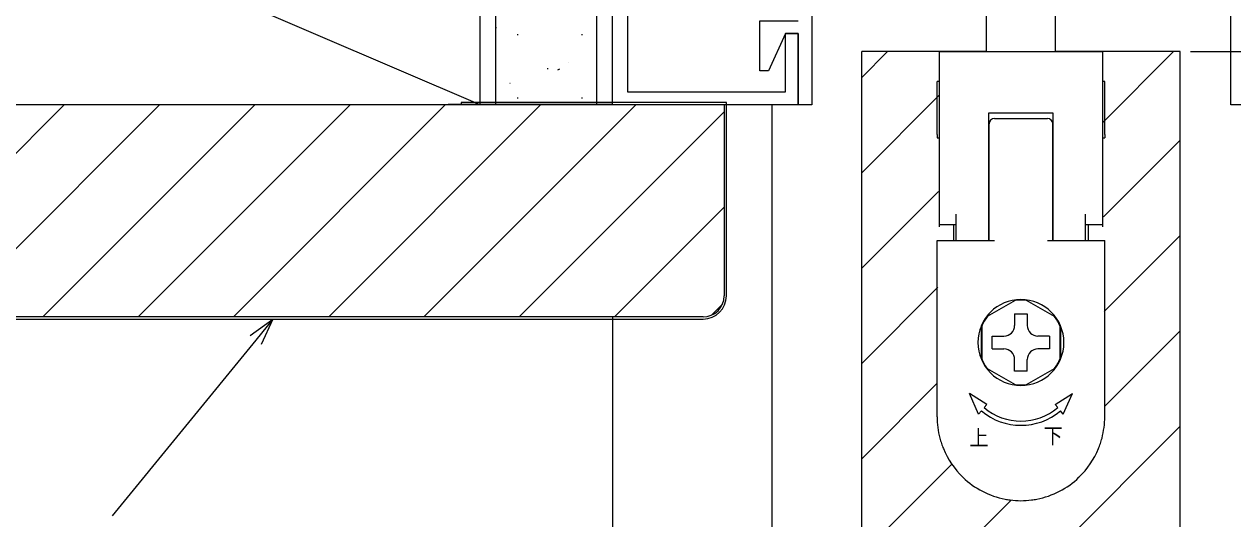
# Model space of a CAD drawing. Units: millimetres, scale not verified. Extents: x -525 to 525, y -783 to 780.
# Drawn here: x -371.9 to -257.9, y -258.9 to -212.3 of the extents above; entities that cross this region are included whole.
import ezdxf
from ezdxf.enums import TextEntityAlignment as Align

# ---------------------------------------------------------------- set-up
doc = ezdxf.new("R2010")
doc.units = ezdxf.units.MM
doc.header["$LTSCALE"] = 4
for name, color, linetype in [('0-2_YKK_11', 7, 'Continuous'), ('0-3_YKK_12', 2, 'Continuous'), ('0-4_YKK_13', 4, 'Continuous'), ('0-5_YKK_D', 6, 'Continuous'), ('0-7_YSS_K', 3, 'Continuous'), ('0-8_YSS_KE', 3, 'Continuous')]:
    doc.layers.add(name, color=color, linetype=linetype)
doc.styles.add('ＭＳ ゴシック', font='')
doc.styles.get('ＭＳ ゴシック').set_extended_font_data('MS Gothic')

msp = doc.modelspace()

# ---------------------------------------------------------------- linework, layer by layer
at = {"layer": '0-2_YKK_11'}
for points in [[(-316.408, -219.891), (-316.408, -181.591), (-313.208, -176.048), (-313.208, -171.991), (-312.008, -171.991), (-312.008, -176.37), (-315.208, -181.912), (-315.208, -195.067), (-315.095, -195.303), (-315.008, -195.515), (-315.008, -199.433), (-315.128, -199.616), (-315.128, -200.166), (-315.008, -200.349), (-315.008, -218.691), (-300.108, -218.691), (-300.108, -213.191), (-298.908, -213.191), (-298.908, -219.891)], [(-256.907, -172.926), (-256.907, -219.891), (-258.107, -219.891), (-258.107, -191.091), (-260.707, -191.091), (-262.107, -190.581), (-262.107, -191.176), (-263.607, -190.631), (-263.607, -189.891), (-261.665, -189.891), (-260.566, -190.291), (-257.907, -190.291), (-257.907, -178.991), (-260.566, -178.991), (-261.665, -179.391), (-263.607, -179.391), (-263.607, -178.651), (-262.107, -178.105), (-262.107, -178.7), (-260.707, -178.191), (-257.907, -178.191), (-257.907, -172.562)]]:
    msp.add_lwpolyline(points, close=True, dxfattribs=at)
msp.add_lwpolyline([(-284.873, -202.426), (-284.753, -202.353), (-284.354, -201.955), (-284.107, -202.057), (-284.107, -204.691), (-297.607, -204.691), (-297.607, -219.891), (-298.907, -219.891), (-298.907, -213.191), (-300.107, -213.191), (-301.707, -216.691), (-302.507, -216.691), (-302.507, -211.991), (-298.907, -211.991)], dxfattribs=at)
at = {"layer": '0-3_YKK_12'}
for p, q in [((-281.157, -214.891), (-292.907, -214.891)), ((-292.907, -411.391), (-292.907, -214.891)), ((-292.907, -217.325), (-290.473, -214.891)), ((-262.907, -214.891), (-274.657, -214.891)), ((-270.169, -221.527), (-263.533, -214.891)), ((-262.907, -411.391), (-262.907, -214.891)), ((-321.407, -219.886), (-316.407, -219.886)), ((-301.376, -219.891), (-305.876, -219.891)), ((-301.376, -219.891), (-301.376, -411.391)), ((-292.907, -226.305), (-285.631, -219.029)), ((-270.117, -230.456), (-262.907, -223.246)), ((-292.907, -235.286), (-285.684, -228.062)), ((-270.066, -239.384), (-262.907, -232.226)), ((-292.907, -244.266), (-285.736, -237.094)), ((-270.014, -248.313), (-262.907, -241.207)), ((-292.907, -253.246), (-285.789, -246.127)), ((-292.907, -280.187), (-262.907, -250.187)), ((-292.907, -262.226), (-284.43, -253.749)), ((-292.907, -271.207), (-278.837, -257.136))]:
    msp.add_line(p, q, dxfattribs=at)
at = {"layer": '0-4_YKK_13'}
for p, q in [((-281.157, -214.891), (-281.157, -204.189)), ((-274.657, -214.891), (-274.657, -204.189)), ((-285.607, -214.891), (-270.207, -214.891)), ((-285.607, -214.891), (-285.607, -231.391)), ((-270.207, -214.891), (-270.207, -231.391)), ((-285.607, -217.691), (-285.807, -217.691)), ((-270.007, -221.084), (-270.007, -218.191)), ((-280.957, -220.691), (-280.957, -232.691)), ((-274.857, -220.691), (-280.957, -220.691)), ((-274.857, -232.691), (-274.857, -220.691)), ((-285.807, -221.53), (-285.807, -221.084)), ((-285.807, -222.703), (-285.807, -221.53)), ((-280.907, -222.191), (-280.907, -221.691)), ((-280.407, -221.191), (-275.407, -221.191)), ((-274.907, -222.191), (-274.907, -221.691)), ((-285.807, -222.703), (-285.807, -222.97)), ((-285.807, -222.97), (-285.807, -223.003)), ((-285.807, -223.003), (-285.607, -223.003)), ((-280.957, -223.003), (-280.907, -223.003)), ((-280.907, -222.691), (-280.907, -222.191)), ((-280.907, -222.97), (-280.907, -222.703)), ((-280.907, -223.003), (-280.907, -222.97)), ((-280.907, -223.988), (-280.907, -223.003)), ((-274.907, -222.703), (-274.907, -222.693)), ((-274.907, -223.988), (-274.907, -223.003)), ((-274.907, -223.003), (-274.857, -223.003)), ((-270.207, -223.003), (-270.007, -223.003)), ((-270.007, -222.703), (-270.007, -222.97)), ((-270.007, -222.97), (-270.007, -223.003)), ((-274.907, -226.233), (-274.907, -224.703)), ((-280.907, -226.691), (-280.907, -226.233)), ((-280.907, -226.726), (-280.907, -226.691)), ((-280.907, -230.191), (-280.907, -228.191)), ((-274.907, -230.191), (-274.907, -228.191)), ((-285.607, -231.191), (-284.007, -231.191)), ((-284.232, -232.691), (-284.232, -231.191)), ((-284.007, -232.691), (-284.007, -230.191)), ((-280.907, -231.274), (-280.907, -230.191)), ((-280.907, -231.691), (-280.907, -231.274)), ((-274.907, -231.274), (-274.907, -230.191)), ((-274.907, -231.691), (-274.907, -231.274)), ((-271.807, -232.691), (-271.807, -230.191)), ((-271.807, -231.191), (-270.207, -231.191)), ((-271.582, -231.191), (-271.582, -232.691)), ((-274.907, -232.191), (-274.907, -231.691)), ((-274.907, -232.691), (-274.907, -232.191)), ((-285.807, -232.691), (-284.007, -232.691)), ((-285.807, -236.991), (-285.807, -232.691)), ((-280.907, -232.691), (-280.407, -232.691)), ((-275.407, -232.691), (-274.907, -232.691)), ((-274.907, -232.691), (-274.857, -232.691)), ((-270.007, -236.991), (-270.007, -232.691)), ((-285.807, -237.991), (-285.807, -236.991)), ((-285.807, -238.865), (-285.807, -237.991)), ((-270.007, -237.991), (-270.007, -236.991)), ((-270.007, -238.865), (-270.007, -237.991)), ((-285.807, -239.33), (-285.807, -238.865)), ((-278.441, -238.327), (-281.074, -239.847)), ((-274.741, -239.847), (-277.374, -238.327)), ((-285.807, -239.491), (-285.807, -239.33)), ((-278.507, -239.591), (-277.307, -239.591)), ((-278.507, -239.591), (-278.507, -240.691)), ((-277.307, -239.591), (-277.307, -240.691)), ((-270.007, -241.991), (-270.007, -239.991)), ((-281.657, -240.761), (-281.657, -243.821)), ((-281.607, -240.771), (-281.607, -243.811)), ((-274.207, -243.811), (-274.207, -240.771)), ((-274.157, -243.821), (-274.157, -240.761)), ((-285.807, -242.491), (-285.807, -241.991)), ((-280.607, -242.891), (-280.607, -241.691)), ((-280.607, -241.691), (-279.507, -241.691)), ((-275.207, -241.691), (-276.307, -241.691)), ((-275.207, -241.691), (-275.207, -242.891)), ((-270.007, -242.491), (-270.007, -241.991)), ((-285.807, -243.491), (-285.807, -243.117)), ((-285.807, -243.548), (-285.807, -243.491)), ((-285.807, -243.826), (-285.807, -243.548)), ((-280.607, -242.891), (-279.507, -242.891)), ((-275.207, -242.891), (-276.307, -242.891)), ((-270.007, -243.491), (-270.007, -243.117)), ((-270.007, -243.548), (-270.007, -243.491)), ((-270.007, -243.826), (-270.007, -243.548)), ((-285.807, -243.848), (-285.807, -243.826)), ((-285.807, -243.991), (-285.807, -243.848)), ((-285.807, -244.491), (-285.807, -243.991)), ((-285.807, -244.991), (-285.807, -244.491)), ((-281.074, -244.735), (-278.441, -246.255)), ((-278.507, -244.991), (-278.507, -243.891)), ((-277.374, -246.255), (-274.741, -244.735)), ((-277.307, -244.991), (-277.307, -243.891)), ((-270.007, -243.848), (-270.007, -243.826)), ((-270.007, -243.991), (-270.007, -243.848)), ((-270.007, -244.491), (-270.007, -243.991)), ((-270.007, -244.991), (-270.007, -244.491)), ((-285.807, -249.291), (-285.807, -244.991)), ((-277.307, -244.991), (-278.507, -244.991)), ((-270.007, -249.291), (-270.007, -244.991)), ((-281.893, -249.041), (-282.757, -247.091)), ((-281.121, -248.121), (-282.757, -247.091)), ((-274.694, -248.121), (-273.058, -247.091)), ((-273.922, -249.041), (-273.058, -247.091)), ((-281.121, -248.121), (-281.379, -248.428)), ((-274.694, -248.121), (-274.436, -248.428)), ((-281.893, -249.041), (-281.636, -248.734)), ((-273.922, -249.041), (-274.179, -248.734))]:
    msp.add_line(p, q, dxfattribs=at)
for points in [[(-285.807, -221.084), (-285.807, -218.191), (-285.807, -217.691)], [(-270.007, -218.191), (-270.007, -217.691), (-270.207, -217.691)], [(-270.007, -222.703), (-270.007, -221.53), (-270.007, -221.084)], [(-280.907, -222.703), (-280.907, -222.693), (-280.907, -222.691)], [(-274.907, -222.693), (-274.907, -222.691), (-274.907, -222.191)], [(-274.907, -223.003), (-274.907, -222.97), (-274.907, -222.703)], [(-280.907, -224.488), (-280.907, -224.131), (-280.907, -223.988)], [(-274.907, -224.703), (-274.907, -224.488), (-274.907, -224.131), (-274.907, -223.988)], [(-280.907, -226.233), (-280.907, -224.703), (-280.907, -224.488)], [(-280.907, -228.191), (-280.907, -226.733), (-280.907, -226.726)], [(-274.907, -226.726), (-274.907, -226.691), (-274.907, -226.233)], [(-274.907, -228.191), (-274.907, -226.733), (-274.907, -226.726)], [(-280.907, -232.691), (-280.907, -232.191), (-280.907, -231.691)], [(-284.007, -232.691), (-280.957, -232.691), (-280.907, -232.691)], [(-274.857, -232.691), (-271.807, -232.691), (-270.007, -232.691)], [(-270.007, -239.991), (-270.007, -239.491), (-270.007, -239.33), (-270.007, -238.865)], [(-285.807, -241.991), (-285.807, -239.991), (-285.807, -239.491)], [(-285.807, -243.117), (-285.807, -242.653), (-285.807, -242.491)], [(-270.007, -243.117), (-270.007, -242.653), (-270.007, -242.491)]]:
    msp.add_lwpolyline(points, dxfattribs=at)
for centre, radius, start, end in [((-280.407, -221.691), 0.5, 90, 180), ((-275.407, -221.691), 0.5, 0, 90), ((-277.907, -242.291), 4.05, 0, 180), ((-277.907, -242.291), 4, 82.33165, 97.66835), ((-277.907, -242.291), 4.05, 136.2623, 157.80839), ((-277.907, -242.291), 4, 142.33165, 157.66835), ((-277.907, -242.291), 4, 22.33165, 37.82349), ((-279.507, -240.691), 1, 270, 0), ((-276.307, -240.691), 1, 180, 270), ((-277.907, -242.291), 4.05, 180, 0), ((-277.907, -242.291), 4, 202.33165, 217.82349), ((-279.507, -243.891), 1, 0, 90), ((-276.307, -243.891), 1, 90, 180), ((-277.907, -242.291), 4, 322.17651, 337.66835), ((-277.907, -242.291), 4, 262.17651, 277.82349), ((-277.907, -249.291), 7.9, 180, 194.66485), ((-277.907, -244.291), 5.8, 230, 310), ((-277.907, -244.291), 5.4, 230, 310), ((-277.907, -249.291), 7.9, 345.33515, 0), ((-277.907, -249.291), 7.9, 194.66485, 198.44872), ((-277.907, -249.291), 7.9, 198.44872, 202.318), ((-277.907, -249.291), 7.9, 337.682, 341.55128), ((-277.907, -249.291), 7.9, 341.55128, 345.33515), ((-277.907, -249.291), 7.9, 202.318, 225.86911), ((-277.907, -249.291), 7.9, 314.13089, 337.682), ((-277.907, -249.291), 7.9, 225.86911, 226.18003), ((-277.907, -249.291), 7.9, 226.18003, 259.0546), ((-277.907, -249.291), 7.9, 280.9454, 313.81997), ((-277.907, -249.291), 7.9, 313.81997, 314.13089), ((-277.907, -249.291), 7.9, 259.0546, 262.72786), ((-277.907, -249.291), 7.9, 262.72786, 270), ((-277.907, -249.291), 7.9, 270, 277.27214), ((-277.907, -249.291), 7.9, 277.27214, 280.9454)]:
    msp.add_arc(centre, radius, start, end, dxfattribs=at)
at = {"layer": '0-5_YKK_D'}
for q in [(-195.907, -214.891), (-235.907, -214.891), (-235.907, -214.891)]:
    msp.add_line((-261.907, -214.891), q, dxfattribs=at)
for points in [[(-348.432, -240.086), (-350.045, -242.061), (-363.577, -258.633)], [(-350.574, -241.629), (-348.432, -240.086), (-349.516, -242.493)]]:
    msp.add_lwpolyline(points, dxfattribs=at)
at = {"layer": '0-7_YSS_K'}
for p, q in [((-328.907, -119.886), (-328.907, -219.886)), ((-327.407, -219.886), (-327.407, -119.886)), ((-317.907, -119.886), (-317.907, -219.886)), ((-316.407, -219.886), (-316.407, -119.886)), ((-433.907, -174.886), (-328.907, -219.886)), ((-327.375, -212.629), (-327.356, -212.623)), ((-325.408, -213.266), (-325.308, -213.266)), ((-319.328, -213.266), (-319.228, -213.266)), ((-320.597, -215.911), (-320.578, -215.904)), ((-322.558, -216.496), (-322.458, -216.496)), ((-321.55, -216.609), (-321.384, -216.499)), ((-326.083, -217.854), (-326.064, -217.847)), ((-388.062, -239.886), (-368.062, -219.886)), ((-379.081, -239.886), (-359.081, -219.886)), ((-370.101, -239.886), (-350.101, -219.886)), ((-361.121, -239.886), (-341.121, -219.886)), ((-352.14, -239.886), (-332.14, -219.886)), ((-343.16, -239.886), (-323.16, -219.886)), ((-334.18, -239.886), (-314.18, -219.886)), ((-325.408, -219.246), (-325.308, -219.246)), ((-319.328, -219.246), (-319.228, -219.246)), ((-325.2, -239.886), (-305.876, -220.562)), ((-316.219, -239.886), (-305.876, -229.542)), ((-307.069, -239.716), (-306.045, -238.692)), ((-316.407, -239.886), (-316.407, -411.391))]:
    msp.add_line(p, q, dxfattribs=at)
msp.add_lwpolyline([(-446.407, -219.886), (-316.407, -219.886), (-331.907, -219.886)], dxfattribs=at)
at = {"layer": '0-8_YSS_KE'}
for p, q in [((-330.676, -219.686), (-330.676, -219.886)), ((-307.876, -239.886), (-454.876, -239.886)), ((-454.876, -240.086), (-307.876, -240.086))]:
    msp.add_line(p, q, dxfattribs=at)
for points in [[(-456.876, -237.886), (-456.876, -219.886), (-305.876, -219.886), (-305.876, -237.886)], [(-305.676, -237.886), (-305.676, -219.686), (-330.676, -219.686)]]:
    msp.add_lwpolyline(points, dxfattribs=at)
for radius in [2.2, 2]:
    msp.add_arc((-307.876, -237.886), radius, 270, 0, dxfattribs=at)

# ---------------------------------------------------------------- texts
at = {"layer": '0-4_YKK_13', "style": 'ＭＳ ゴシック', "width": 0.9}
for s, p in [('上', (-282.76, -252.434)), ('下', (-275.781, -252.251))]:
    msp.add_text(s, height=1.466, dxfattribs=at).set_placement(p, align=Align.BOTTOM_LEFT)

doc.saveas('drawing.dxf')
